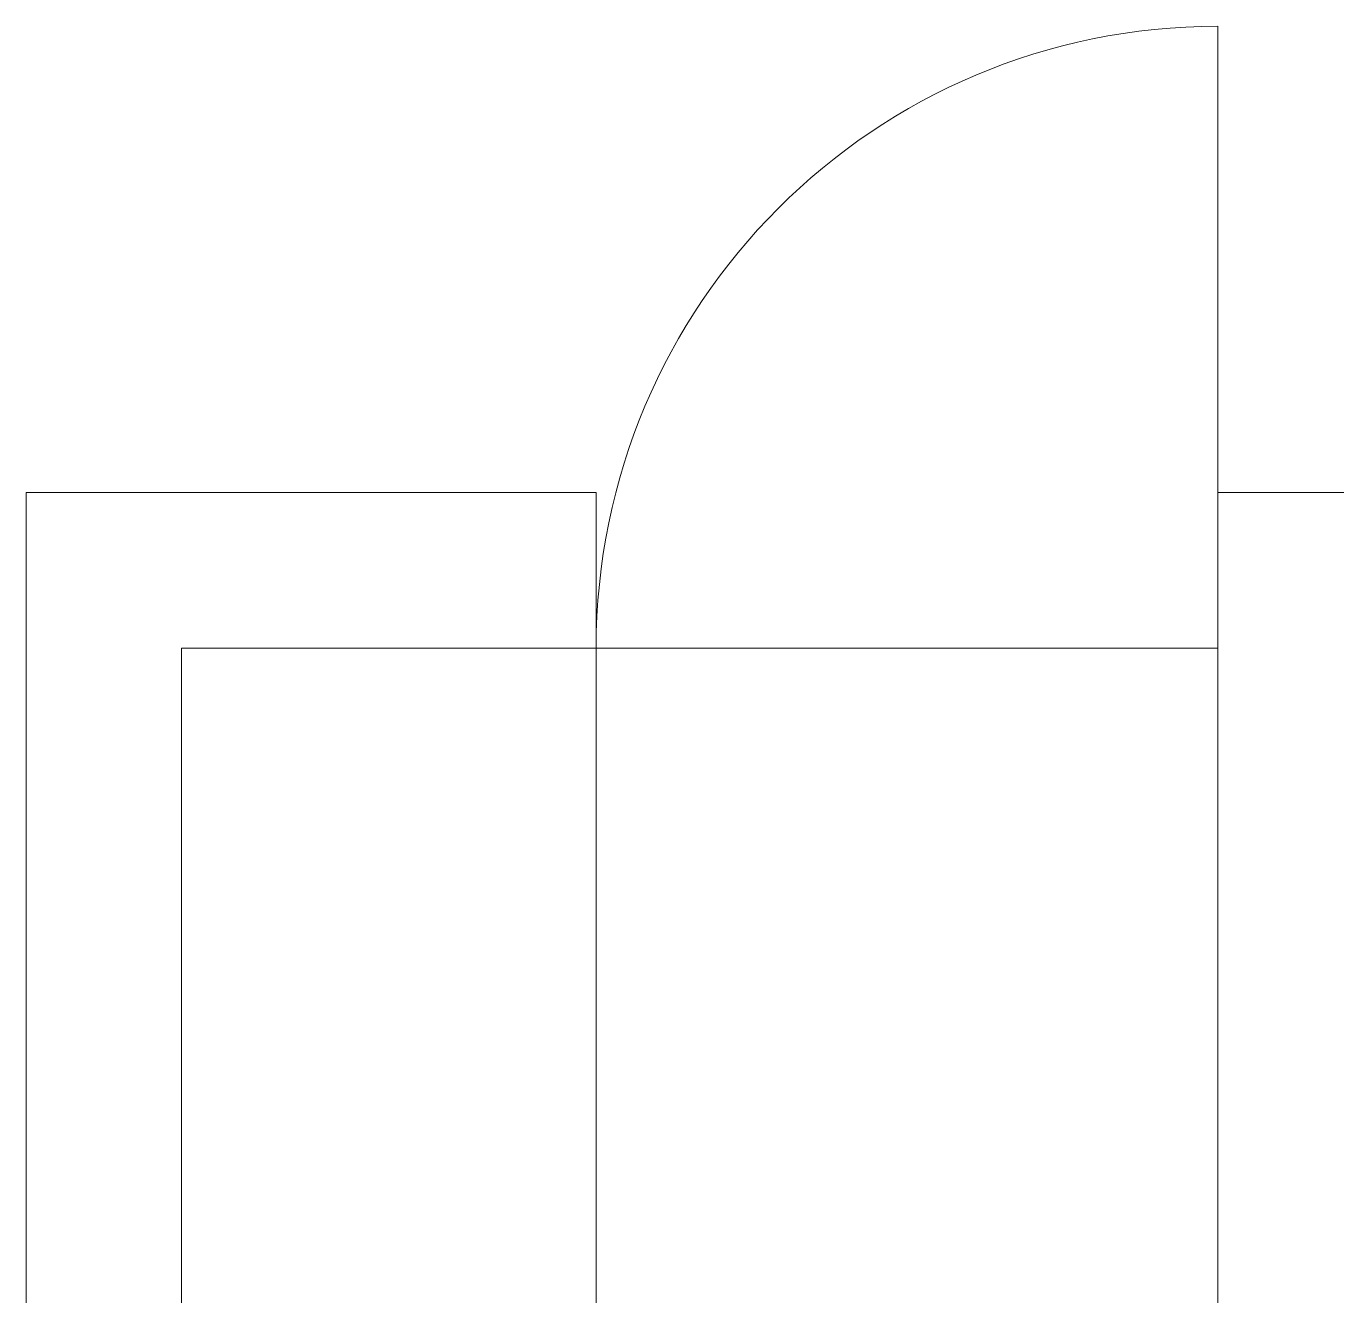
# Model space of a CAD drawing. Header units: millimetres. Extents: x -32 to 1412, y -324 to 2887.
# Drawn here: x 1030.391 to 1031.656, y 2054.284 to 2055.509 of the extents above; entities that cross this region are included whole.
import ezdxf

# ---------------------------------------------------------------- set-up
doc = ezdxf.new("R2010")
doc.units = ezdxf.units.MM
doc.header["$LTSCALE"] = 0.5
doc.layers.add('arquitetura', color=252, linetype='CONTINUOUS', lineweight=5)

msp = doc.modelspace()

# ---------------------------------------------------------------- linework, layer by layer
at = {"layer": 'arquitetura', "color": 252}
for p, q in [((1031.5412, 2054.9091), (1031.5412, 2055.5091)), ((1030.3912, 2053.2091), (1030.3912, 2055.0591)), ((1030.9412, 2055.0591), (1030.3912, 2055.0591)), ((1030.9412, 2054.9091), (1030.9412, 2055.0591)), ((1031.5412, 2055.0591), (1031.5412, 2053.2091)), ((1031.6912, 2055.0591), (1031.5412, 2055.0591)), ((1030.5412, 2053.2091), (1030.5412, 2054.9091)), ((1030.5412, 2054.9091), (1030.9412, 2054.9091)), ((1030.9412, 2054.9091), (1030.9412, 2054.1091)), ((1031.5412, 2054.9091), (1030.9412, 2054.9091))]:
    msp.add_line(p, q, dxfattribs=at)
msp.add_arc((1031.5412, 2054.9091), 0.6, 90, 180, dxfattribs=at)

doc.saveas('drawing.dxf')
